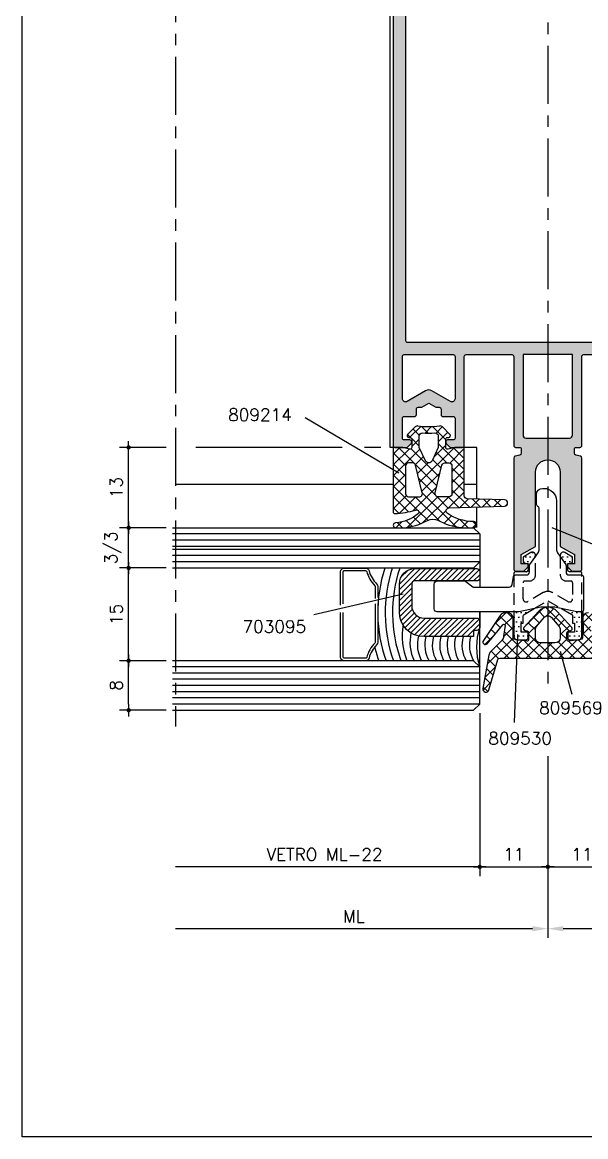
# Model space of a CAD drawing. Extents: x 0 to 1130, y -960 to 577.
# Drawn here: x 920 to 1011.1, y 0 to 180.2 of the extents above; entities that cross this region are included whole.
import ezdxf

# ---------------------------------------------------------------- set-up
doc = ezdxf.new("R2010")
doc.units = 0
doc.header["$LTSCALE"] = 7.5
doc.header["$MEASUREMENT"] = 0
doc.linetypes.add('CENTER', pattern=[2, 1.25, -0.25, 0.25, -0.25])
doc.linetypes.add('HIDDEN', pattern=[0.375, 0.25, -0.125])
doc.layers.get('0').update_dxf_attribs({"linetype": 'CONTINUOUS'})
doc.layers.get('DEFPOINTS').update_dxf_attribs({"linetype": 'CONTINUOUS'})
for name, color, linetype in [('ACCESSORI', 200, 'CONTINUOUS'), ('ASSI', 1, 'CENTER'), ('FILL', 8, 'CONTINUOUS'), ('FINE', 7, 'CONTINUOUS'), ('GOMMA', 3, 'CONTINUOUS'), ('GROSSA', 4, 'CONTINUOUS'), ('MARCHIO', 7, 'CONTINUOUS'), ('NASC', 7, 'HIDDEN'), ('QUOTE', 254, 'CONTINUOUS'), ('TESTO', 2, 'CONTINUOUS'), ('TRATTEGGI', 140, 'CONTINUOUS'), ('VETRO', 6, 'CONTINUOUS')]:
    doc.layers.add(name, color=color, linetype=linetype)
doc.styles.get("Standard").update_dxf_attribs({"font": 'romans.shx'})
doc.dimstyles.new('FRECCIA_1-1', dxfattribs={"dimtxt": 2, "dimasz": 2.5, "dimexe": 1.5, "dimexo": 1.5, "dimgap": 1, "dimtad": 3, "dimdsep": 46, "dimtxsty": 'Standard', "dimcen": 0, "dimclrt": 2, "dimaunit": 1, "dimadec": 0, "dimazin": 0, "dimtfac": 0.7, "dimtmove": 0, "dimatfit": 3, "dimfxl": 1, "dimtolj": 2, "dimarcsym": 0})
doc.dimstyles.new('SCALA_1-1$0', dxfattribs={"dimtxt": 2, "dimasz": 1, "dimexe": 1.5, "dimexo": 1.5, "dimgap": 1, "dimtad": 3, "dimdsep": 46, "dimtxsty": 'Standard', "dimblk1": 'PUNTO', "dimblk2": 'PUNTO', "dimsah": 1, "dimcen": 0.09, "dimclrt": 2, "dimadec": 0, "dimazin": 0, "dimtfac": 0.7, "dimtmove": 0, "dimatfit": 3, "dimldrblk": 'PUNTO', "dimfxl": 1, "dimtolj": 2, "dimarcsym": 0})

# ---------------------------------------------------------------- blocks, each defined once
blk = doc.blocks.new('PUNTO')
blk.add_line((-1, 0), (1, 0))
at = {"const_width": 0.35}
blk.add_lwpolyline([(-0.175, 0, 1), (0.175, 0, 1)], format="xyb", close=True, dxfattribs=at)
blk = doc.blocks.new('*D54')
at = {"layer": 'DEFPOINTS', "color": 0, "transparency": 16777216}
for p in [(993.96, 69.97), (944.76, 66.35), (944.76, 43.64)]:
    blk.add_point(p, dxfattribs=at)
at = {"layer": 'QUOTE', "color": 0, "lineweight": -2, "transparency": 16777216}
for p, q in [((993.96, 68.47), (993.96, 42.14)), ((992.96, 43.64), (944.76, 43.64))]:
    blk.add_line(p, q, dxfattribs=at)
blk.add_blockref('PUNTO', (993.96, 43.64), dxfattribs=at)
at = {"layer": 'QUOTE', "color": 2, "transparency": 16777216, "insert": (968.86, 45.64), "char_height": 2, "attachment_point": 5}
blk.add_mtext('\\A2;VETRO ML-22', dxfattribs=at)
blk = doc.blocks.new('_None')
blk = doc.blocks.new('*D55')
at = {"layer": 'DEFPOINTS', "color": 0, "transparency": 16777216}
for p in [(1100.97, 68.35), (1004.96, 43.64), (1004.96, 33.64)]:
    blk.add_point(p, dxfattribs=at)
at = {"layer": 'QUOTE', "color": 0, "lineweight": -2, "transparency": 16777216}
for p, q in [((1004.96, 42.14), (1004.96, 32.14)), ((1100.97, 33.64), (1007.46, 33.64))]:
    blk.add_line(p, q, dxfattribs=at)
at = {"layer": 'QUOTE', "color": 0, "transparency": 16777216}
blk.add_solid([(1007.46, 34.06), (1007.46, 33.22), (1004.96, 33.64)], dxfattribs=at)
at = {"layer": 'QUOTE', "color": 2, "transparency": 16777216, "insert": (1054.21, 35.64), "char_height": 2, "attachment_point": 5}
blk.add_mtext('\\A2;ML', dxfattribs=at)
blk = doc.blocks.new('*D56')
at = {"layer": 'DEFPOINTS', "color": 0, "transparency": 16777216}
for p in [(944.76, 66.35), (1004.96, 43.64), (944.76, 33.64)]:
    blk.add_point(p, dxfattribs=at)
at = {"layer": 'QUOTE', "color": 0, "lineweight": -2, "transparency": 16777216}
for p, q in [((1004.96, 42.14), (1004.96, 32.14)), ((1002.46, 33.64), (944.76, 33.64))]:
    blk.add_line(p, q, dxfattribs=at)
at = {"layer": 'QUOTE', "color": 0, "transparency": 16777216}
blk.add_solid([(1002.46, 34.06), (1002.46, 33.22), (1004.96, 33.64)], dxfattribs=at)
at = {"layer": 'QUOTE', "color": 2, "transparency": 16777216, "insert": (973.61, 35.64), "char_height": 2, "attachment_point": 5}
blk.add_mtext('\\A2;ML', dxfattribs=at)
blk = doc.blocks.new('*D43')
at = {"layer": 'DEFPOINTS', "color": 0, "transparency": 16777216}
for p in [(937.19, 76.97), (944.76, 76.97), (944.76, 68.97)]:
    blk.add_point(p, dxfattribs=at)
at = {"layer": 'QUOTE', "color": 0, "lineweight": -2, "transparency": 16777216}
for p, q in [((943.26, 76.97), (935.69, 76.97)), ((937.19, 69.97), (937.19, 75.97)), ((943.26, 68.97), (935.69, 68.97))]:
    blk.add_line(p, q, dxfattribs=at)
for p, rotation in [((937.19, 76.97), 90), ((937.19, 68.97), 270)]:
    blk.add_blockref('PUNTO', p, dxfattribs=dict(at, rotation=rotation))
at = {"layer": 'QUOTE', "color": 2, "transparency": 16777216, "insert": (935.19, 72.97), "char_height": 2, "attachment_point": 5, "rotation": 90}
blk.add_mtext('\\A2;8', dxfattribs=at)
blk = doc.blocks.new('*D44')
at = {"layer": 'DEFPOINTS', "color": 0, "transparency": 16777216}
for p in [(937.19, 91.97), (944.76, 91.97), (944.76, 76.97)]:
    blk.add_point(p, dxfattribs=at)
at = {"layer": 'QUOTE', "color": 0, "lineweight": -2, "transparency": 16777216}
for p, q in [((943.26, 91.97), (935.69, 91.97)), ((937.19, 77.97), (937.19, 90.97)), ((943.26, 76.97), (935.69, 76.97))]:
    blk.add_line(p, q, dxfattribs=at)
for p, rotation in [((937.19, 91.97), 90), ((937.19, 76.97), 270)]:
    blk.add_blockref('PUNTO', p, dxfattribs=dict(at, rotation=rotation))
at = {"layer": 'QUOTE', "color": 2, "transparency": 16777216, "insert": (935.19, 84.47), "char_height": 2, "attachment_point": 5, "rotation": 90}
blk.add_mtext('\\A2;15', dxfattribs=at)
blk = doc.blocks.new('*D45')
at = {"layer": 'DEFPOINTS', "color": 0, "transparency": 16777216}
for p in [(937.19, 98.47), (944.76, 98.47), (944.76, 91.97)]:
    blk.add_point(p, dxfattribs=at)
at = {"layer": 'QUOTE', "color": 0, "lineweight": -2, "transparency": 16777216}
for p, q in [((943.26, 98.47), (935.69, 98.47)), ((937.19, 92.97), (937.19, 97.47)), ((943.26, 91.97), (935.69, 91.97))]:
    blk.add_line(p, q, dxfattribs=at)
for p, rotation in [((937.19, 98.47), 90), ((937.19, 91.97), 270)]:
    blk.add_blockref('PUNTO', p, dxfattribs=dict(at, rotation=rotation))
at = {"layer": 'QUOTE', "color": 2, "transparency": 16777216, "insert": (934.67, 95.22), "char_height": 2, "attachment_point": 5, "rotation": 90}
blk.add_mtext('\\A2;3/3', dxfattribs=at)
blk = doc.blocks.new('*D46')
at = {"layer": 'DEFPOINTS', "color": 0, "transparency": 16777216}
for p in [(937.19, 111.47), (944.76, 111.47), (944.76, 98.47)]:
    blk.add_point(p, dxfattribs=at)
at = {"layer": 'QUOTE', "color": 0, "lineweight": -2, "transparency": 16777216}
for p, q in [((943.26, 111.47), (935.69, 111.47)), ((937.19, 99.47), (937.19, 110.47)), ((943.26, 98.47), (935.69, 98.47))]:
    blk.add_line(p, q, dxfattribs=at)
for p, rotation in [((937.19, 111.47), 90), ((937.19, 98.47), 270)]:
    blk.add_blockref('PUNTO', p, dxfattribs=dict(at, rotation=rotation))
at = {"layer": 'QUOTE', "color": 2, "transparency": 16777216, "insert": (935.19, 104.97), "char_height": 2, "attachment_point": 5, "rotation": 90}
blk.add_mtext('\\A2;13', dxfattribs=at)
blk = doc.blocks.new('*D51')
at = {"layer": 'DEFPOINTS', "color": 0, "transparency": 16777216}
for p in [(993.96, 69.97), (1004.96, 63.06), (1004.96, 43.64)]:
    blk.add_point(p, dxfattribs=at)
at = {"layer": 'QUOTE', "color": 0, "lineweight": -2, "transparency": 16777216}
for p, q in [((993.96, 68.47), (993.96, 42.14)), ((1004.96, 61.56), (1004.96, 42.14)), ((994.96, 43.64), (1003.96, 43.64))]:
    blk.add_line(p, q, dxfattribs=at)
at = {"layer": 'QUOTE', "color": 0, "lineweight": -2, "transparency": 16777216, "rotation": 180}
blk.add_blockref('PUNTO', (993.96, 43.64), dxfattribs=at)
at = {"layer": 'QUOTE', "color": 0, "lineweight": -2, "transparency": 16777216}
blk.add_blockref('PUNTO', (1004.96, 43.64), dxfattribs=at)
at = {"layer": 'QUOTE', "color": 2, "transparency": 16777216, "insert": (999.46, 45.64), "char_height": 2, "attachment_point": 5}
blk.add_mtext('\\A2;11', dxfattribs=at)
blk = doc.blocks.new('*D52')
at = {"layer": 'DEFPOINTS', "color": 0, "transparency": 16777216}
for p in [(1015.96, 69.51), (1004.96, 63.06), (1015.96, 43.64)]:
    blk.add_point(p, dxfattribs=at)
at = {"layer": 'QUOTE', "color": 0, "lineweight": -2, "transparency": 16777216}
for p, q in [((1015.96, 68.01), (1015.96, 42.14)), ((1004.96, 61.56), (1004.96, 42.14)), ((1005.96, 43.64), (1014.96, 43.64))]:
    blk.add_line(p, q, dxfattribs=at)
at = {"layer": 'QUOTE', "color": 0, "lineweight": -2, "transparency": 16777216, "rotation": 180}
blk.add_blockref('PUNTO', (1004.96, 43.64), dxfattribs=at)
at = {"layer": 'QUOTE', "color": 0, "lineweight": -2, "transparency": 16777216}
blk.add_blockref('PUNTO', (1015.96, 43.64), dxfattribs=at)
at = {"layer": 'QUOTE', "color": 2, "transparency": 16777216, "insert": (1010.46, 45.64), "char_height": 2, "attachment_point": 5}
blk.add_mtext('\\A2;11', dxfattribs=at)

msp = doc.modelspace()

# ---------------------------------------------------------------- hatches: boundary and pattern name
at = {"layer": 'FILL'}
h = msp.add_hatch(color=253, dxfattribs=at)
edge = h.paths.add_edge_path(flags=16)
edge.add_arc((982.2579, 212.5675), 0.3, 90, 180)
edge.add_line((981.9579, 212.5675), (981.9579, 128.7675))
edge.add_arc((982.2579, 128.7675), 0.3, 180, 270)
edge.add_line((982.2579, 128.4675), (1027.6579, 128.4675))
edge.add_arc((1027.6579, 128.7675), 0.3, 270, 360)
edge.add_line((1027.9579, 128.7675), (1027.9579, 212.5675))
edge.add_arc((1027.6579, 212.5675), 0.3, 0, 90)
edge.add_line((1027.6579, 212.8675), (982.2579, 212.8675))
edge = h.paths.add_edge_path()
edge.add_line((989.6579, 112.6675), (988.7579, 112.6675))
edge.add_arc((988.7579, 112.3675), 0.3, 90, 180)
edge.add_line((988.4579, 112.3675), (988.4579, 112.2918))
edge.add_arc((988.7579, 112.2918), 0.3, 180, 225)
edge.add_line((988.5457, 112.0796), (989.07, 111.5554))
edge.add_arc((989.2821, 111.7675), 0.3, 225, 270)
edge.add_line((989.2821, 111.4675), (991.1579, 111.4675))
edge.add_arc((991.1579, 111.7675), 0.3, 270, 360)
edge.add_line((991.4579, 111.7675), (991.4579, 126.1675))
edge.add_arc((991.7579, 126.1675), 0.3, 90, 180, ccw=False)
edge.add_line((991.7579, 126.4675), (999.1579, 126.4675))
edge.add_arc((999.1579, 126.1675), 0.3, 0, 90, ccw=False)
edge.add_line((999.4579, 126.1675), (999.4579, 111.7675))
edge.add_arc((999.7579, 111.7675), 0.3, 180, 270)
edge.add_line((999.7579, 111.4675), (1000.3579, 111.4675))
edge.add_arc((1000.3579, 111.1675), 0.3, 0, 90, ccw=False)
edge.add_line((1000.6579, 111.1675), (1000.6579, 110.5192))
edge.add_arc((1000.3579, 110.5192), 0.3, -75, 0, ccw=False)
edge.add_line((1000.4355, 110.2295), (999.6802, 110.0271))
edge.add_arc((999.7579, 109.7373), 0.3, 105, 180)
edge.add_line((999.4579, 109.7373), (999.4579, 91.7675))
edge.add_arc((999.7579, 91.7675), 0.3, 180, 270)
edge.add_line((999.7579, 91.4675), (1001.0579, 91.4675))
edge.add_line((1001.0579, 91.4675), (1001.7579, 92.1675))
edge.add_line((1001.7579, 92.1675), (1001.7579, 92.6675))
edge.add_line((1001.7579, 92.6675), (1000.6579, 92.6675))
edge.add_line((1000.6579, 92.6675), (1000.6579, 94.1396))
edge.add_line((1000.6579, 94.1396), (1002.9579, 95.4675))
edge.add_line((1002.9579, 95.4675), (1002.9579, 107.4675))
edge.add_arc((1004.9579, 107.4675), 2, 0, 180, ccw=False)
edge.add_line((1006.9579, 107.4675), (1006.9579, 95.4675))
edge.add_line((1006.9579, 95.4675), (1009.2579, 94.1396))
edge.add_line((1009.2579, 94.1396), (1009.2579, 92.6675))
edge.add_line((1009.2579, 92.6675), (1008.1579, 92.6675))
edge.add_line((1008.1579, 92.6675), (1008.1579, 92.1675))
edge.add_line((1008.1579, 92.1675), (1008.8579, 91.4675))
edge.add_line((1008.8579, 91.4675), (1010.1579, 91.4675))
edge.add_arc((1010.1579, 91.7675), 0.3, 270, 360)
edge.add_line((1010.4579, 91.7675), (1010.4579, 109.7373))
edge.add_arc((1010.1579, 109.7373), 0.3, 360, 435)
edge.add_line((1010.2355, 110.0271), (1009.4802, 110.2295))
edge.add_arc((1009.5579, 110.5192), 0.3, 180, 255, ccw=False)
edge.add_line((1009.2579, 110.5192), (1009.2579, 110.6675))
edge.add_line((1009.2579, 110.6675), (1009.2579, 111.1675))
edge.add_arc((1009.5579, 111.1675), 0.3, 90, 180, ccw=False)
edge.add_line((1009.5579, 111.4675), (1010.1579, 111.4675))
edge.add_arc((1010.1579, 111.7675), 0.3, 270, 360)
edge.add_line((1010.4579, 111.7675), (1010.4579, 126.1675))
edge.add_arc((1010.7579, 126.1675), 0.3, 90, 180, ccw=False)
edge.add_line((1010.7579, 126.4675), (1018.1579, 126.4675))
edge.add_arc((1018.1579, 126.1675), 0.3, 0, 90, ccw=False)
edge.add_line((1018.4579, 126.1675), (1018.4579, 111.7675))
edge.add_arc((1018.7579, 111.7675), 0.3, 180, 270)
edge.add_line((1018.7579, 111.4675), (1020.6336, 111.4675))
edge.add_arc((1020.6336, 111.7675), 0.3, 270, 315)
edge.add_line((1020.8457, 111.5554), (1021.37, 112.0796))
edge.add_arc((1021.1579, 112.2918), 0.3, 315, 360)
edge.add_line((1021.4579, 112.2918), (1021.4579, 112.3675))
edge.add_arc((1021.1579, 112.3675), 0.3, 0, 90)
edge.add_line((1021.1579, 112.6675), (1020.2579, 112.6675))
edge.add_arc((1020.2579, 112.9675), 0.3, 180, 270, ccw=False)
edge.add_line((1019.9579, 112.9675), (1019.9579, 116.1675))
edge.add_arc((1020.2579, 116.1675), 0.3, 90, 180, ccw=False)
edge.add_line((1020.2579, 116.4675), (1021.9079, 116.4675))
edge.add_arc((1021.9079, 116.7675), 0.3, 270, 360)
edge.add_line((1022.2079, 116.7675), (1022.2079, 117.6675))
edge.add_arc((1022.5079, 117.6675), 0.3, 90, 180, ccw=False)
edge.add_line((1022.5079, 117.9675), (1023.0739, 117.9675))
edge.add_line((1023.0739, 117.9675), (1024.2079, 118.6222))
edge.add_line((1024.2079, 118.6222), (1025.3419, 117.9675))
edge.add_line((1025.3419, 117.9675), (1025.9079, 117.9675))
edge.add_arc((1025.9079, 117.6675), 0.3, 0, 90, ccw=False)
edge.add_line((1026.2079, 117.6675), (1026.2079, 116.7675))
edge.add_arc((1026.5079, 116.7675), 0.3, 180, 270)
edge.add_line((1026.5079, 116.4675), (1028.1579, 116.4675))
edge.add_arc((1028.1579, 116.1675), 0.3, 0, 90, ccw=False)
edge.add_line((1028.4579, 116.1675), (1028.4579, 112.9675))
edge.add_arc((1028.1579, 112.9675), 0.3, 270, 360, ccw=False)
edge.add_line((1028.1579, 112.6675), (1027.2579, 112.6675))
edge.add_arc((1027.2579, 112.3675), 0.3, 90, 180)
edge.add_line((1026.9579, 112.3675), (1026.9579, 112.2918))
edge.add_arc((1027.2579, 112.2918), 0.3, 180, 225)
edge.add_line((1027.0457, 112.0796), (1027.57, 111.5554))
edge.add_arc((1027.7821, 111.7675), 0.3, 225, 270)
edge.add_line((1027.7821, 111.4675), (1029.6579, 111.4675))
edge.add_arc((1029.6579, 111.7675), 0.3, 270, 360)
edge.add_line((1029.9579, 111.7675), (1029.9579, 215.4675))
edge.add_arc((1028.9579, 215.4675), 1, 0, 90)
edge.add_line((1028.9579, 216.4675), (980.9579, 216.4675))
edge.add_arc((980.9579, 215.4675), 1, 90, 180)
edge.add_line((979.9579, 215.4675), (979.9579, 111.7675))
edge.add_arc((980.2579, 111.7675), 0.3, 180, 270)
edge.add_line((980.2579, 111.4675), (982.1336, 111.4675))
edge.add_arc((982.1336, 111.7675), 0.3, 270, 315)
edge.add_line((982.3457, 111.5554), (982.87, 112.0796))
edge.add_arc((982.6579, 112.2918), 0.3, 315, 360)
edge.add_line((982.9579, 112.2918), (982.9579, 112.3675))
edge.add_arc((982.6579, 112.3675), 0.3, 0, 90)
edge.add_line((982.6579, 112.6675), (981.7579, 112.6675))
edge.add_arc((981.7579, 112.9675), 0.3, 180, 270, ccw=False)
edge.add_line((981.4579, 112.9675), (981.4579, 116.1675))
edge.add_arc((981.7579, 116.1675), 0.3, 90, 180, ccw=False)
edge.add_line((981.7579, 116.4675), (983.4079, 116.4675))
edge.add_arc((983.4079, 116.7675), 0.3, 270, 360)
edge.add_line((983.7079, 116.7675), (983.7079, 117.6675))
edge.add_arc((984.0079, 117.6675), 0.3, 90, 180, ccw=False)
edge.add_line((984.0079, 117.9675), (984.5739, 117.9675))
edge.add_line((984.5739, 117.9675), (985.7079, 118.6222))
edge.add_line((985.7079, 118.6222), (986.8419, 117.9675))
edge.add_line((986.8419, 117.9675), (987.4079, 117.9675))
edge.add_arc((987.4079, 117.6675), 0.3, 0, 90, ccw=False)
edge.add_line((987.7079, 117.6675), (987.7079, 116.7675))
edge.add_arc((988.0079, 116.7675), 0.3, 180, 270)
edge.add_line((988.0079, 116.4675), (989.6579, 116.4675))
edge.add_arc((989.6579, 116.1675), 0.3, 0, 90, ccw=False)
edge.add_line((989.9579, 116.1675), (989.9579, 112.9675))
edge.add_arc((989.6579, 112.9675), 0.3, -90, 0, ccw=False)
edge = h.paths.add_edge_path(flags=16)
edge.add_line((981.4579, 119.3439), (981.4579, 126.1675))
edge.add_arc((981.7579, 126.1675), 0.3, 90, 180, ccw=False)
edge.add_line((981.7579, 126.4675), (989.6579, 126.4675))
edge.add_arc((989.6579, 126.1675), 0.3, 0, 90, ccw=False)
edge.add_line((989.9579, 126.1675), (989.9579, 119.3439))
edge.add_arc((989.4579, 119.3439), 0.5, -120, 0, ccw=False)
edge.add_line((989.2079, 118.9109), (986.2079, 120.6429))
edge.add_arc((985.7079, 119.7769), 1, 60, 120)
edge.add_line((985.2079, 120.6429), (982.2079, 118.9109))
edge.add_arc((981.9579, 119.3439), 0.5, 180, 300, ccw=False)
edge = h.paths.add_edge_path(flags=16)
edge.add_line((1008.9579, 113.4675), (1008.9579, 126.4675))
edge.add_line((1008.9579, 126.4675), (1000.9579, 126.4675))
edge.add_line((1000.9579, 126.4675), (1000.9579, 113.4675))
edge.add_arc((1001.4579, 113.4675), 0.5, 180, 270)
edge.add_line((1001.4579, 112.9675), (1008.4579, 112.9675))
edge.add_arc((1008.4579, 113.4675), 0.5, 270, 360)
edge = h.paths.add_edge_path(flags=16)
edge.add_arc((1024.2079, 119.7769), 1, 60, 120, ccw=False)
edge.add_line((1024.7079, 120.6429), (1027.7079, 118.9109))
edge.add_arc((1027.9579, 119.3439), 0.5, 240, 360)
edge.add_line((1028.4579, 119.3439), (1028.4579, 126.1675))
edge.add_arc((1028.1579, 126.1675), 0.3, 0, 90)
edge.add_line((1028.1579, 126.4675), (1020.2579, 126.4675))
edge.add_arc((1020.2579, 126.1675), 0.3, 90, 180)
edge.add_line((1019.9579, 126.1675), (1019.9579, 119.3439))
edge.add_arc((1020.4579, 119.3439), 0.5, 180, 300)
edge.add_line((1020.7079, 118.9109), (1023.7079, 120.6429))
h = msp.add_hatch(dxfattribs=at)
h.set_pattern_fill('ANSI37', color=137, scale=10, style=0)
h.set_pattern_definition([(45, (926.1322, -9e-07), (-0.883883, 0.883883), []), (135, (926.1322, -9e-07), (-0.883883, -0.883883), [])])
h.paths.add_polyline_path([(985.7079, 99.7423, 0.02794882), (985.5035, 99.6521), (985.0465, 99.433, -0.11061204), (981.3089, 98.4718), (980.2994, 98.4718, -0.92924617), (980.3579, 99.2675, 0.16496881), (984.0425, 100.8011, 0.79048834), (983.567, 101.3199, -0.0531271), (980.2579, 100.7723, -0.41421356), (979.9579, 101.0723), (979.9579, 111.1675, -0.41421356), (980.2579, 111.4675), (981.4593, 111.4675, -0.06554346), (981.5369, 111.4573), (982.5802, 111.1777, 0.49314543), (982.9579, 111.4675), (982.9579, 112.8451, 0.38887873), (982.7753, 113.0443), (982.4806, 113.0701, -0.63707026), (982.2946, 113.5811), (983.5029, 114.7894, -0.24541991), (983.9446, 114.928, 0.04434286), (985.7079, 114.7713), (985.7079, 113.7713, -0.0226568), (984.7031, 113.8169, 0.44100912), (984.1579, 113.3189), (984.1579, 111.4675), (985.1641, 109.3097, 0.29147342), (985.7079, 108.9632)])
h.paths.add_polyline_path([(983.5713, 108.6153, 0.32883045), (983.0936, 108.9675), (982.4579, 108.9675, 0.41421356), (981.9579, 108.4675), (981.9579, 103.9675, 0.41421356), (982.4579, 103.4675), (984.1764, 103.4675, 0.5050829), (984.654, 104.1153)], flags=16)
h.paths.add_polyline_path([(985.7079, 108.9632, 0.29147342), (986.2517, 109.3097), (987.2579, 111.4675), (987.2579, 113.3189, 0.44100912), (986.7126, 113.8169, -0.0226568), (985.7079, 113.7713), (985.7079, 114.7713, 0.04434286), (987.4712, 114.928, -0.24541991), (987.9129, 114.7894), (989.1212, 113.5811, -0.63707026), (988.9352, 113.0701), (988.6404, 113.0443, 0.38887873), (988.4579, 112.8451), (988.4579, 111.4675, 0.49314543), (988.8355, 111.1777), (989.917, 111.4675), (991.1579, 111.4675, -0.41421356), (991.4579, 111.1675), (991.4579, 103.6524, 0.4052433), (991.9425, 103.1526), (994.2052, 103.0831), (993.5182, 101.8304), (988.9925, 101.6908, 0.67565586), (988.6729, 100.8198, 0.14945272), (992.932, 99.4674, -0.92574555), (992.9859, 98.4718), (991.4417, 98.4718, -0.09819273), (987.616, 99.4612), (987.1939, 99.7107, 0.19269455), (985.7079, 99.7423)])
h.paths.add_polyline_path([(986.7617, 104.1153, 0.5050829), (987.2394, 103.4675), (988.9579, 103.4675, 0.41421356), (989.4579, 103.9675), (989.4579, 108.4675, 0.41421356), (988.9579, 108.9675), (988.3221, 108.9675, 0.32883045), (987.8445, 108.6153)], flags=16)
h.paths.add_polyline_path([(993.5182, 101.8304), (994.2052, 103.0831), (997.9732, 102.9673, -0.96973923), (997.9732, 101.9677)])
h = msp.add_hatch(dxfattribs=at)
h.set_pattern_fill('DOTS', color=2, scale=12, style=0)
h.set_pattern_definition([(360, (1225.25326, -30), (0.375, 0.75), [0, -0.75])])
h.paths.add_polyline_path([(1009.9669, 80.3675, 0.41421356), (1010.4669, 80.8675), (1010.4669, 84.8734, -0.04956893), (1010.4079, 84.8675), (1009.6343, 84.8675), (1007.18, 85.4028), (1008.8169, 84.4577, -0.26794919), (1008.9669, 84.1979), (1008.9669, 83.0675), (1009.2669, 83.0675), (1009.2669, 81.5675), (1008.1669, 81.5675), (1008.1669, 80.6675, 0.41421356), (1008.4669, 80.3675)])
h.paths.add_polyline_path([(1008.4079, 90.8425), (1010.4079, 90.8425, -0.04829701), (1010.4654, 90.8369), (1010.4652, 91.0992, 0.38352459), (1010.1669, 91.3675), (1008.4669, 91.3675, -0.41421356), (1008.1669, 91.6675), (1008.1669, 92.2186, -0.06162687), (1008.1579, 92.2918), (1008.1579, 92.3675, -0.06162687), (1008.1669, 92.4406), (1008.1669, 92.6675), (1008.9669, 92.8819), (1008.9669, 93.7354), (1007.7169, 94.4571, 0.57735027), (1006.9669, 94.0241), (1006.9669, 93.7864), (1007.8627, 92.5072, -0.15391472), (1007.9079, 92.3638), (1007.9079, 91.3425, 0.41421356)])
h.paths.add_polyline_path([(1001.4669, 80.3675, 0.41421356), (1001.7669, 80.6675), (1001.7669, 81.5675), (1000.6669, 81.5675), (1000.6669, 83.0675), (1000.9669, 83.0675), (1000.9669, 84.1979, -0.26794919), (1001.1169, 84.4577), (1002.7649, 85.4091), (1000.2815, 84.8675), (999.4669, 84.8675), (999.4669, 80.8675, 0.41421356), (999.9669, 80.3675)])
h.paths.add_polyline_path([(1002.0079, 91.3425), (1002.0079, 92.3638, -0.15391472), (1002.0531, 92.5072), (1002.9669, 93.8122), (1002.9669, 94.0241, 0.57735027), (1002.2169, 94.4571), (1000.9669, 93.7354), (1000.9669, 92.8819), (1001.7669, 92.6675), (1001.7669, 91.6675, -0.41421356), (1001.4669, 91.3675), (999.7669, 91.3675, 0.41421356), (999.4669, 91.0675), (999.4669, 90.7189, -0.24004689), (999.7096, 90.8425), (1001.5079, 90.8425, 0.41421356)])
h = msp.add_hatch(dxfattribs=at)
h.set_pattern_fill('ANSI37', color=137, scale=10, style=0)
h.set_pattern_definition([(45, (970, -7e-07), (-0.883883, 0.883883), []), (135, (970, -7e-07), (-0.883883, -0.883883), [])])
edge = h.paths.add_edge_path()
edge.add_arc((1008.5884, 82.1325), 0.3, 285, 400.179417)
edge.add_line((1008.8176, 82.3261), (1006.4424, 84.9571))
edge.add_arc((1004.9579, 83.6169), 2, 42.074913, 137.925086)
edge.add_line((1003.4733, 84.9571), (1001.0981, 82.3261))
edge.add_arc((1001.3274, 82.1325), 0.3, 139.820583, 255)
edge.add_line((1001.2497, 81.8428), (1001.6355, 81.793))
edge.add_arc((1001.5579, 81.5032), 0.3, 0, 75, ccw=False)
edge.add_line((1001.8579, 81.5032), (1001.8579, 80.4138))
edge.add_arc((1001.5579, 80.4138), 0.3, -90, 0, ccw=False)
edge.add_line((1001.5579, 80.1138), (999.6166, 80.3835))
edge.add_arc((999.6579, 80.6806), 0.3, 180, 262.092837, ccw=False)
edge.add_line((999.3579, 80.6806), (999.3579, 83.7193))
edge.add_arc((998.3579, 83.7193), 1, 0, 90)
edge.add_line((998.3579, 84.7193), (998.0916, 84.7193))
edge.add_arc((998.0916, 83.7193), 1, 90, 144.396841)
edge.add_line((997.2785, 84.3014), (994.5366, 80.2286))
edge.add_arc((994.8579, 79.9903), 0.4, 143.442981, 316.61086)
edge.add_line((995.1486, 79.7156), (997.7096, 82.7998))
edge.add_arc((997.8586, 82.6664), 0.2, 0, 138.179159, ccw=False)
edge.add_line((998.0586, 82.6664), (997.8138, 80.9423))
edge.add_arc((996.8138, 80.9423), 1, 315, 360, ccw=False)
edge.add_line((997.5209, 80.2352), (995.6936, 78.4079))
edge.add_arc((996.4007, 77.7008), 1, 135, 169.47096)
edge.add_line((995.4176, 77.8835), (994.4663, 72.486))
edge.add_arc((994.9579, 72.3946), 0.5, 169.47096, 345.45627)
edge.add_line((995.4419, 72.269), (996.8855, 77.1494))
edge.add_arc((997.1759, 77.0741), 0.3, 90, 165.45627, ccw=False)
edge.add_line((997.1759, 77.3741), (1012.7399, 77.3741))
edge.add_arc((1012.7399, 77.0741), 0.3, 14.54373, 90, ccw=False)
edge.add_line((1013.0303, 77.1494), (1015.0519, 72.2966))
edge.add_arc((1015.5359, 72.4222), 0.5, 194.54373, 370.52904)
edge.add_line((1016.0274, 72.5135), (1014.4982, 77.8835))
edge.add_arc((1013.515, 77.7008), 1, 10.52904, 45)
edge.add_line((1014.2221, 78.4079), (1012.3948, 80.2352))
edge.add_arc((1013.1019, 80.9423), 1, 180, 225, ccw=False)
edge.add_line((1012.1019, 80.9423), (1011.8571, 82.6664))
edge.add_arc((1012.0571, 82.6664), 0.2, 41.820841, 180, ccw=False)
edge.add_line((1012.2062, 82.7998), (1015.3396, 79.7987))
edge.add_arc((1015.6303, 80.0735), 0.4, 223.38914, 396.557019)
edge.add_line((1015.9516, 80.3118), (1012.6372, 84.3014))
edge.add_arc((1011.8241, 83.7193), 1, 35.603159, 90)
edge.add_line((1011.8241, 84.7193), (1011.5579, 84.7193))
edge.add_arc((1011.5579, 83.7193), 1, 90, 180)
edge.add_line((1010.5579, 83.7193), (1010.5579, 80.6806))
edge.add_arc((1010.2579, 80.6806), 0.3, -82.092837, 0, ccw=False)
edge.add_line((1010.2991, 80.3835), (1008.3579, 80.1138))
edge.add_arc((1008.3579, 80.4138), 0.3, 180, 270, ccw=False)
edge.add_line((1008.0579, 80.4138), (1008.0579, 81.5032))
edge.add_arc((1008.3579, 81.5032), 0.3, 105, 180, ccw=False)
edge.add_line((1008.2802, 81.793), (1008.666, 81.8428))
edge = h.paths.add_edge_path(flags=16)
edge.add_line((1002.9579, 80.6535), (1002.9579, 82.0119))
edge.add_arc((1003.7579, 82.0119), 0.8, 139.820583, 180, ccw=False)
edge.add_line((1003.1467, 82.5281), (1004.3467, 83.9491))
edge.add_arc((1004.9579, 83.433), 0.8, 40.179417, 139.820583, ccw=False)
edge.add_line((1005.5691, 83.9491), (1006.7691, 82.5281))
edge.add_arc((1006.1579, 82.0119), 0.8, 0, 40.179417, ccw=False)
edge.add_line((1006.9579, 82.0119), (1006.9579, 80.6535))
edge.add_arc((1006.1579, 80.6535), 0.8, -90, 0, ccw=False)
edge.add_line((1006.1579, 79.8535), (1003.7579, 79.8535))
edge.add_arc((1003.7579, 80.6535), 0.8, 180, 270, ccw=False)
at = {"layer": 'TRATTEGGI'}
h = msp.add_hatch(dxfattribs=at)
h.set_pattern_fill('ANSI31', color=256, scale=5, style=0)
h.set_pattern_definition([(45, (908.3942, -5e-07), (-0.4419417, 0.4419417), [])])
h.paths.add_polyline_path([(984.9579, 83.8675, -0.41421356), (982.9579, 85.8675), (982.9579, 89.3675, -0.41421356), (983.4579, 89.8675), (993.4579, 89.8675, 0.41421356), (993.9579, 90.3675), (993.9579, 91.3675, 0.41421356), (993.4579, 91.8675), (983.4579, 91.8675, 0.41421356), (980.9579, 89.3675), (980.9579, 84.8675, 0.41421356), (984.9579, 80.8675), (992.9579, 80.8675), (992.9579, 81.8675), (993.4579, 81.8675, 0.41421356), (993.9579, 82.3675), (993.9579, 83.3675, 0.41421356), (993.4579, 83.8675)])

# ---------------------------------------------------------------- linework, layer by layer
at = {"layer": 'ACCESSORI'}
msp.add_lwpolyline([(986.588, 89.3675, -0.41421356), (987.088, 89.8675), (991.454, 89.8675, -0.1316525), (991.704, 89.8005), (992.838, 88.9345, 0.1316525), (993.088, 88.8675), (998.6901, 88.8675, 0.36397023), (999.1825, 89.2807), (999.4142, 90.5946, -0.36397023), (999.7096, 90.8425), (1001.5079, 90.8425, 0.41421356), (1002.0079, 91.3425), (1002.0079, 92.3638, -0.15391472), (1002.0531, 92.5072), (1003.3838, 94.4076, 0.15391472), (1003.5646, 94.9811), (1003.5646, 101.5029, 0.25440459), (1003.3362, 101.9227, -0.25440459), (1003.1079, 102.3425), (1003.1079, 103.8425, -0.41421356), (1004.1079, 104.8425), (1004.3511, 104.8425, -0.41421356), (1006.3511, 102.8425), (1006.3511, 94.9811, 0.15391472), (1006.532, 94.4076), (1007.8627, 92.5072, -0.15391472), (1007.9079, 92.3638), (1007.9079, 91.3425, 0.41421356), (1008.4079, 90.8425), (1010.4079, 90.8425, -0.41421356), (1010.7079, 90.5425), (1010.7079, 85.1675, -0.41421356), (1010.4079, 84.8675), (1009.6343, 84.8675), (1006.1115, 85.6358), (1003.8043, 85.6358), (1000.2815, 84.8675), (987.088, 84.8675, -0.41421356), (986.588, 85.3675)], format="xyb", close=True, dxfattribs=at)
msp.add_lwpolyline([(993.9579, 84.8675), (993.9579, 82.3675, -0.41421356), (993.4579, 81.8675), (992.9579, 81.8675), (992.9579, 80.8675), (984.9579, 80.8675, -0.41421356), (980.9579, 84.8675), (980.9579, 89.3675, -0.41421356), (983.4579, 91.8675), (993.4579, 91.8675, -0.41421356), (993.9579, 91.3675), (993.9579, 90.3675, -0.41421356), (993.4579, 89.8675), (983.4579, 89.8675, 0.41421356), (982.9579, 89.3675), (982.9579, 85.8675, 0.41421356), (984.9579, 83.8675), (993.4579, 83.8675, -0.41421356), (993.9579, 83.3675)], format="xyb", dxfattribs=at)
at = {"layer": 'ASSI'}
for p, q in [((1004.9579, 221.413), (1004.9579, 72.1327)), ((944.7579, 219.6238), (944.7579, 66.3513))]:
    msp.add_line(p, q, dxfattribs=at)
at = {"layer": 'FINE'}
for p, q in [((993.4579, 111.4675), (991.1579, 111.4675)), ((993.4579, 103.106), (993.4579, 111.4675)), ((979.9585, 105.4675), (944.7579, 105.4675)), ((993.4579, 105.4675), (991.4585, 105.4675)), ((993.9579, 92.9675), (993.9579, 88.8675)), ((993.9579, 92.9675), (993.9579, 91.3675)), ((993.9579, 75.9675), (993.9579, 84.8675))]:
    msp.add_line(p, q, dxfattribs=at)
for points in [[(979.9592, 111.4675), (979.4585, 111.4675), (979.4579, 215.4675), (944.7579, 215.4675)], [(993.4579, 98.498), (993.4579, 101.8285)], [(1010.5943, 84.9324), (1010.6754, 81.4416)]]:
    msp.add_lwpolyline(points, dxfattribs=at)
for centre, radius, start, end in [((1000.3801, 84.7528), 22.924, 161.656033, 199.85341), ((1001.5801, 84.7528), 22.924, 161.656033, 199.85341), ((1002.8638, 84.7675), 23.0077, 161.76355, 199.816967), ((993.3366, 81.0797), 11.9111, 171.804069, 200.196532), ((989.6404, 79.9802), 6.9675, 167.594987, 205.619326), ((1003.3742, 79.1675), 9.9452, 161.230461, 198.769539), ((989.1109, 79.544), 5.2315, 164.229763, 209.505111), ((990.2064, 79.5162), 5.1269, 164.718107, 209.809779), ((991.4064, 79.5162), 5.1269, 164.718107, 209.809779), ((992.6064, 79.5162), 5.1269, 164.718107, 209.809779), ((993.8064, 79.5162), 5.1269, 164.718107, 209.809779), ((995.0064, 79.5162), 5.1269, 164.718107, 209.809779), ((996.2064, 79.5162), 5.1269, 164.718107, 209.809779), ((997.4064, 79.5162), 5.1269, 164.718107, 209.809779), ((1000.6908, 85.0129), 24.4347, 193.810264, 199.223894)]:
    msp.add_arc(centre, radius, start, end, dxfattribs=at)
at = {"layer": 'GOMMA'}
for points in [[(987.9129, 114.7894, 0.24541991), (987.4712, 114.928, -0.08886044), (983.9446, 114.928, 0.24541991), (983.5029, 114.7894), (982.2946, 113.5811, 0.63707026), (982.4806, 113.0701), (982.7753, 113.0443, -0.38887873), (982.9579, 112.8451), (982.9579, 111.4675, -0.49314543), (982.5802, 111.1777), (981.5369, 111.4573, 0.06554346), (981.4593, 111.4675), (980.2579, 111.4675, 0.41421356), (979.9579, 111.1675), (979.9579, 101.0723, 0.41421356), (980.2579, 100.7723, 0.0531271), (983.567, 101.3199, -0.79048834), (984.0425, 100.8011, -0.16496881), (980.3579, 99.2675, 1), (980.3579, 98.4675), (981.0004, 98.4675, 0.11946707), (985.0465, 99.433), (985.5035, 99.6521, -0.2218381), (987.1939, 99.7107), (987.616, 99.4612, 0.10019344), (991.5221, 98.4675), (992.9205, 98.4675, 1), (992.9205, 99.4675, -0.14906762), (988.6729, 100.8198, -0.67565586), (988.9925, 101.6908), (997.9732, 101.9677, 0.96973923), (997.9732, 102.9673), (991.9425, 103.1526, -0.4052433), (991.4579, 103.6524), (991.4579, 111.1675, 0.41421356), (991.1579, 111.4675), (989.917, 111.4675), (988.8355, 111.1777, -0.49314543), (988.4579, 111.4675), (988.4579, 112.8451, -0.38887873), (988.6404, 113.0443), (988.9352, 113.0701, 0.63707026), (989.1212, 113.5811)], [(984.7031, 113.8169, 0.04533687), (986.7126, 113.8169, -0.44100912), (987.2579, 113.3189), (987.2579, 111.4675), (986.2517, 109.3097, -0.63707026), (985.1641, 109.3097), (984.1579, 111.4675), (984.1579, 113.3189, -0.44100912)], [(983.0936, 108.9675), (982.4579, 108.9675, 0.41421356), (981.9579, 108.4675), (981.9579, 103.9675, 0.41421356), (982.4579, 103.4675), (984.1764, 103.4675, 0.5050829), (984.654, 104.1153), (983.5713, 108.6153, 0.32883045)], [(988.3221, 108.9675), (988.9579, 108.9675, -0.41421356), (989.4579, 108.4675), (989.4579, 103.9675, -0.41421356), (988.9579, 103.4675), (987.2394, 103.4675, -0.5050829), (986.7617, 104.1153), (987.8445, 108.6153, -0.32883045)], [(1002.9579, 80.6535), (1002.9579, 82.0119, -0.17713429), (1003.1467, 82.5281), (1004.3467, 83.9491, -0.46440288), (1005.5691, 83.9491), (1006.7691, 82.5281, -0.17713429), (1006.9579, 82.0119), (1006.9579, 80.6535, -0.41421356), (1006.1579, 79.8535), (1003.7579, 79.8535, -0.41421356)]]:
    msp.add_lwpolyline(points, format="xyb", close=True, dxfattribs=at)
at = {"layer": 'GOMMA', "linetype": 'HIDDEN'}
msp.add_lwpolyline([(1002.9669, 93.8122), (1002.9669, 94.0241, 0.57735027), (1002.2169, 94.4571), (1000.9669, 93.7354), (1000.9669, 92.8819), (1001.7669, 92.6675), (1001.7669, 91.6675, -0.41421356), (1001.4669, 91.3675), (999.7669, 91.3675, 0.41421356), (999.4669, 91.0675), (999.4669, 90.7189)], format="xyb", dxfattribs=at)
at = {"layer": 'GOMMA'}
for points in [[(1010.4669, 90.8425), (1010.4669, 91.0675, 0.41421356), (1010.1669, 91.3675), (1008.4669, 91.3675, -0.41421356), (1008.1669, 91.6675), (1008.1669, 92.6675), (1008.9669, 92.8819), (1008.9669, 93.7354), (1007.7169, 94.4571, 0.57735027), (1006.9669, 94.0241), (1006.9669, 93.7864)], [(1011.5579, 84.7193, 0.41421356), (1010.5579, 83.7193), (1010.5579, 80.6806, -0.37434645), (1010.2991, 80.3835), (1008.3579, 80.1138, -0.41421356), (1008.0579, 80.4138), (1008.0579, 81.5032, -0.33945426), (1008.2802, 81.793), (1008.666, 81.8428, 0.54963771), (1008.8176, 82.3261), (1006.4424, 84.9571, 0.44444558), (1003.4733, 84.9571), (1001.0981, 82.3261, 0.54963771), (1001.2497, 81.8428), (1001.6355, 81.793, -0.33945426), (1001.8579, 81.5032), (1001.8579, 80.4138, -0.41421356), (1001.5579, 80.1138), (999.6166, 80.3835, -0.37434645), (999.3579, 80.6806), (999.3579, 83.7193, 0.41421356), (998.3579, 84.7193), (998.0916, 84.7193, 0.24191087), (997.2785, 84.3014), (994.5366, 80.2286, 0.94208775), (995.1486, 79.7156), (997.7096, 82.7998, -0.68843256), (998.0586, 82.6664), (997.8138, 80.9423, -0.19891237), (997.5209, 80.2352), (995.6936, 78.4079, 0.1515525), (995.4176, 77.8835), (994.4663, 72.486, 0.96556491), (995.4419, 72.269), (996.8855, 77.1494, -0.34167602), (997.1759, 77.3741), (1012.7399, 77.3741, -0.34167602)], [(999.4669, 84.9429), (999.4669, 80.8675, 0.41421356), (999.9669, 80.3675), (1001.4669, 80.3675, 0.41421356), (1001.7669, 80.6675), (1001.7669, 81.5675), (1000.6669, 81.5675), (1000.6669, 83.0675), (1000.9669, 83.0675), (1000.9669, 84.1979, -0.26794919), (1001.1169, 84.4577), (1002.7649, 85.4091)], [(1007.18, 85.4028), (1008.8169, 84.4577, -0.26794919), (1008.9669, 84.1979), (1008.9669, 83.0675), (1009.2669, 83.0675), (1009.2669, 81.5675), (1008.1669, 81.5675), (1008.1669, 80.6675, 0.41421356), (1008.4669, 80.3675), (1009.9669, 80.3675, 0.41421356), (1010.4669, 80.8675), (1010.4669, 84.9429)]]:
    msp.add_lwpolyline(points, format="xyb", dxfattribs=at)
at = {"layer": 'GROSSA'}
msp.add_lwpolyline([(979.9579, 215.4675), (979.9579, 111.7675, 0.41421356), (980.2579, 111.4675), (982.1336, 111.4675, 0.19891237), (982.3457, 111.5554), (982.87, 112.0796, 0.19891237), (982.9579, 112.2918), (982.9579, 112.3675, 0.41421356), (982.6579, 112.6675), (981.7579, 112.6675, -0.41421356), (981.4579, 112.9675), (981.4579, 116.1675, -0.41421356), (981.7579, 116.4675), (983.4079, 116.4675, 0.41421356), (983.7079, 116.7675), (983.7079, 117.6675, -0.41421356), (984.0079, 117.9675), (984.5739, 117.9675), (985.7079, 118.6222), (986.8419, 117.9675), (987.4079, 117.9675, -0.41421356), (987.7079, 117.6675), (987.7079, 116.7675, 0.41421356), (988.0079, 116.4675), (989.6579, 116.4675, -0.41421356), (989.9579, 116.1675), (989.9579, 112.9675, -0.41421356), (989.6579, 112.6675), (988.7579, 112.6675, 0.41421356), (988.4579, 112.3675), (988.4579, 112.2918, 0.19891237), (988.5457, 112.0796), (989.07, 111.5554, 0.19891237), (989.2821, 111.4675), (991.1579, 111.4675, 0.41421356), (991.4579, 111.7675), (991.4579, 126.1675, -0.41421356), (991.7579, 126.4675), (999.1579, 126.4675, -0.41421356), (999.4579, 126.1675), (999.4579, 111.7675, 0.41421356), (999.7579, 111.4675), (1000.3579, 111.4675, -0.41421356), (1000.6579, 111.1675), (1000.6579, 110.5192, -0.33945426), (1000.4355, 110.2295), (999.6802, 110.0271, 0.33945426), (999.4579, 109.7373), (999.4579, 91.7675, 0.41421356), (999.7579, 91.4675), (1001.0579, 91.4675), (1001.7579, 92.1675), (1001.7579, 92.6675), (1000.6579, 92.6675), (1000.6579, 94.1396), (1002.9579, 95.4675), (1002.9579, 107.4675, -1), (1006.9579, 107.4675), (1006.9579, 95.4675), (1009.2579, 94.1396), (1009.2579, 92.6675), (1008.1579, 92.6675), (1008.1579, 92.1675), (1008.8579, 91.4675), (1010.1579, 91.4675, 0.41421356), (1010.4579, 91.7675), (1010.4579, 109.7373, 0.33945426), (1010.2355, 110.0271), (1009.4802, 110.2295, -0.33945426), (1009.2579, 110.5192), (1009.2579, 110.6675), (1009.2579, 111.1675, -0.41421356), (1009.5579, 111.4675), (1010.1579, 111.4675, 0.41421356), (1010.4579, 111.7675), (1010.4579, 126.1675, -0.41421356), (1010.7579, 126.4675), (1018.1579, 126.4675, -0.41421356)], format="xyb", dxfattribs=at)
for points in [[(982.2579, 212.8675, 0.41421356), (981.9579, 212.5675), (981.9579, 128.7675, 0.41421356), (982.2579, 128.4675), (1027.6579, 128.4675, 0.41421356), (1027.9579, 128.7675), (1027.9579, 212.5675, 0.41421356), (1027.6579, 212.8675)], [(981.4579, 119.3439), (981.4579, 126.1675, -0.41421356), (981.7579, 126.4675), (989.6579, 126.4675, -0.41421356), (989.9579, 126.1675), (989.9579, 119.3439, -0.57735027), (989.2079, 118.9109), (986.2079, 120.6429, 0.26794919), (985.2079, 120.6429), (982.2079, 118.9109, -0.57735027)], [(1008.9579, 113.4675), (1008.9579, 126.4675), (1000.9579, 126.4675), (1000.9579, 113.4675, 0.41421356), (1001.4579, 112.9675), (1008.4579, 112.9675, 0.41421356)]]:
    msp.add_lwpolyline(points, format="xyb", close=True, dxfattribs=at)
at = {"layer": 'MARCHIO'}
msp.add_lwpolyline([(920, 0), (920, 297), (1130, 297), (1130, 0)], close=True, dxfattribs=at)
at = {"layer": 'NASC'}
msp.add_lwpolyline([(1006.9669, 93.7864), (1006.9669, 90.8675, 0.41421356), (1007.9669, 89.8675), (1008.6669, 89.8675, -0.41421356), (1008.9669, 89.5675), (1008.9669, 86.9692, -0.57735027), (1008.2169, 86.5361), (1005.7169, 87.9795, 0.26794919), (1004.2169, 87.9795), (1001.7169, 86.5361, -0.57735027), (1000.9669, 86.9692), (1000.9669, 89.5675, -0.41421356), (1001.2669, 89.8675), (1001.9669, 89.8675, 0.41421356), (1002.9669, 90.8675), (1002.9669, 93.8122)], format="xyb", dxfattribs=at)
for points in [[(999.4669, 90.7189), (999.4669, 84.9429)], [(1010.4669, 84.9429), (1010.4669, 90.8366)], [(1002.7649, 85.4091), (1004.9669, 86.6805), (1007.18, 85.4028)]]:
    msp.add_lwpolyline(points, dxfattribs=at)
at = {"layer": 'QUOTE'}
for p, q in [((980.8786, 107.2974), (965.7068, 116.2307)), ((971.7219, 111.4675), (948.0677, 111.4675)), ((977.9585, 111.4675), (975.3428, 111.4675)), ((980.2579, 111.4675), (979.4585, 111.4675)), ((1005.6254, 98.5175), (1012.1342, 95.8911)), ((981.5699, 87.7175), (967.1458, 84.3798)), ((1000.0618, 81.1961), (999.5168, 66.9765)), ((1006.9526, 78.5442), (1008.8225, 71.5598))]:
    msp.add_line(p, q, dxfattribs=at)
at = {"layer": 'TRATTEGGI'}
for p, q in [((993.9579, 97.4675), (944.2579, 97.4675)), ((993.9579, 96.4675), (944.2579, 96.4675)), ((993.9579, 95.4675), (944.2579, 95.4675)), ((993.9579, 94.9675), (944.2579, 94.9675)), ((993.9579, 93.9675), (944.2579, 93.9675)), ((993.9579, 92.9675), (944.2579, 92.9675)), ((993.9579, 75.9675), (944.2579, 75.9675)), ((993.9579, 74.9675), (944.2579, 74.9675)), ((993.9579, 73.9675), (944.2579, 73.9675)), ((993.9579, 72.9675), (944.2579, 72.9675)), ((993.9579, 71.9675), (944.2579, 71.9675)), ((993.9579, 70.9675), (944.2579, 70.9675)), ((993.9579, 69.9675), (944.2579, 69.9675))]:
    msp.add_line(p, q, dxfattribs=at)
at = {"layer": 'VETRO'}
for points in [[(944.2579, 98.4675), (992.9579, 98.4675), (993.9579, 97.4675), (993.9579, 92.9675), (992.9579, 91.9675), (944.2579, 91.9675)], [(944.2579, 68.9675), (992.9579, 68.9675), (993.9579, 69.9675), (993.9579, 75.9675), (992.9579, 76.9675), (944.2579, 76.9675)]]:
    msp.add_lwpolyline(points, dxfattribs=at)
for points in [[(971.4579, 85.9746), (971.4579, 91.3675, -0.41421356), (972.0579, 91.9675), (975.4807, 91.9675, -0.33690821), (976.0588, 91.5281, 0.12553016), (977.2884, 89.384, -0.19502935), (977.4579, 88.9661), (977.4579, 87.2005)], [(977.4579, 86.2369), (977.4579, 79.9689, -0.19502935), (977.2884, 79.551, 0.12553016), (976.0588, 77.4069, -0.33690821), (975.4807, 76.9675), (972.0579, 76.9675, -0.41421356), (971.4579, 77.5675), (971.4579, 84.7939)]]:
    msp.add_lwpolyline(points, format="xyb", dxfattribs=at)
at = {"layer": 'VETRO', "color": 7}
for points in [[(971.8579, 86.1663), (971.8579, 91.3675, -0.41421356), (972.0579, 91.5675), (975.4807, 91.5675, -0.33690821), (975.6734, 91.421, 0.12553016), (977.0014, 89.1054, -0.19502935), (977.0579, 88.9661), (977.0579, 87.0309)], [(977.0579, 86.1806), (977.0579, 79.9689, -0.19502935), (977.0014, 79.8296, 0.12553016), (975.6734, 77.514, -0.33690821), (975.4807, 77.3675), (972.0579, 77.3675, -0.41421356), (971.8579, 77.5675), (971.8579, 84.7839)]]:
    msp.add_lwpolyline(points, format="xyb", dxfattribs=at)

# ---------------------------------------------------------------- texts
at = {"layer": 'TESTO'}
for s, p in [('809214', (953.2863, 115.7481)), ('703095', (955.6017, 81.4949)), ('809569', (1003.5525, 68.3398)), ('809530', (995.3434, 63.4293))]:
    msp.add_text(s, height=2, dxfattribs=at).set_placement(p)

# ---------------------------------------------------------------- dimensions: what is measured, and where the dimension line sits
at = {"layer": 'QUOTE'}
for base, p1, p2, picture, middle in [((937.1889, 111.4675), (944.7579, 98.4675), (944.7579, 111.4675), '*D46', (935.1889, 104.9675)), ((937.1889, 76.9675), (944.7579, 68.9675), (944.7579, 76.9675), '*D43', (935.1889, 72.9675))]:
    dim = msp.add_linear_dim(base=base, p1=p1, p2=p2, angle=90, dimstyle='SCALA_1-1$0', dxfattribs=at)
    dim.commit()
    dim.dimension.update_dxf_attribs({"geometry": picture, "text_midpoint": middle})
dim = msp.add_linear_dim(base=(937.1889, 98.4675), p1=(944.7579, 91.9675), p2=(944.7579, 98.4675), angle=90, text='3/3', dimstyle='SCALA_1-1$0', dxfattribs=at)
dim.commit()
dim.dimension.update_dxf_attribs({"geometry": '*D45', "text_midpoint": (937.1889, 95.2175), "dimtype": 160})
dim = msp.add_linear_dim(base=(937.1889, 91.9675), p1=(944.7579, 76.9675), p2=(944.7579, 91.9675), angle=90, dimstyle='SCALA_1-1$0', override={"dimdec": 0}, dxfattribs=at)
dim.commit()
dim.dimension.update_dxf_attribs({"geometry": '*D44', "text_midpoint": (935.1889, 84.4675)})
for base, p1, p2, text, dimstyle, override, picture, middle in [((944.7579, 43.6386), (993.9579, 69.9675), (944.7579, 66.3513), 'VETRO ML-22', 'SCALA_1-1$0', {"dimblk2": 'None', "dimse2": 1}, '*D54', (968.8579, 45.6386)), ((1004.9579, 33.6386), (1100.9662, 68.3533), (1004.9579, 43.6386), 'ML', 'FRECCIA_1-1', {"dimblk1": 'None', "dimsah": 1, "dimse1": 1}, '*D55', (1054.2121, 35.6386)), ((944.7579, 33.6386), (1004.9579, 43.6386), (944.7579, 66.3513), 'ML', 'FRECCIA_1-1', {"dimblk2": 'None', "dimsah": 1, "dimse2": 1}, '*D56', (973.6079, 35.6386))]:
    dim = msp.add_linear_dim(base=base, p1=p1, p2=p2, text=text, dimstyle=dimstyle, override=override, dxfattribs=at)
    dim.commit()
    dim.dimension.update_dxf_attribs({"geometry": picture, "text_midpoint": middle})
for base, p1, p2, picture, middle in [((1004.9579, 43.6386), (993.9579, 69.9675), (1004.9579, 63.0567), '*D51', (999.4579, 45.6386)), ((1015.9559, 43.6386), (1004.9579, 63.0567), (1015.9559, 69.5118), '*D52', (1010.4569, 45.6386))]:
    dim = msp.add_linear_dim(base=base, p1=p1, p2=p2, dimstyle='SCALA_1-1$0', dxfattribs=at)
    dim.commit()
    dim.dimension.update_dxf_attribs({"geometry": picture, "text_midpoint": middle})

doc.saveas('drawing.dxf')
